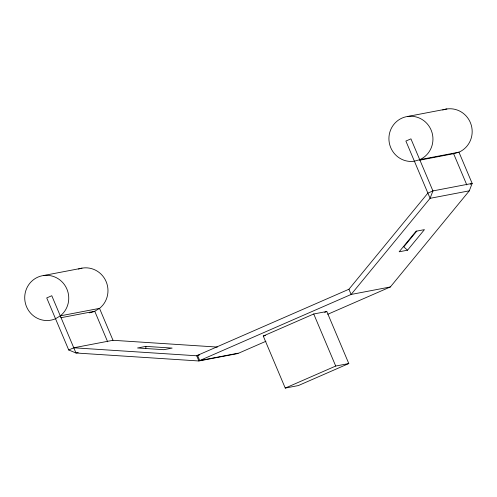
<?xml version="1.0" encoding="UTF-8"?>
<svg xmlns="http://www.w3.org/2000/svg" width="497" height="497" viewBox="0 0 497 497"><rect width="100%" height="100%" fill="white"/><g stroke="black" fill="none" stroke-linecap="round" stroke-linejoin="round"><path stroke-width="0.75" d="M145.789 348.54L145.901 346.378L172.186 348.086L163.799 349.689L137.514 347.981L145.901 346.378M327.796 314.266L390.35 286.955L469.305 190.829L472.15 183.418L458.955 152.181A22.632 21.998 79.2 0 0 470.622 123.231A22.632 21.998 79.2 0 0 442.697 110.005M265.951 341.265L238.939 353.056L199.713 360.555L197.514 355.349L348.925 289.248L427.874 193.116L432.924 190.916L472.15 183.418L470.255 184.244M416.79 231.055L403.769 246.91L407.546 250.19L424.426 229.639L416.039 231.242L399.159 251.793L407.546 250.19M238.125 353.485L198.899 360.977L75.966 352.988L51.781 295.727L46.73 297.933L68.723 349.987L73.767 347.788L112.993 340.29L217.369 347.074M199.713 360.555L351.124 294.454L390.35 286.955M263.261 336.022L313.731 313.986L326.802 311.489L348.795 363.549L298.324 385.579L285.247 388.082L263.261 336.022L265.435 335.605M324.671 312.42L326.802 311.489M285.247 388.082L335.717 366.047L348.795 363.549M419.729 159.68L414.206 161.252A22.632 21.998 79.2 0 1 389.816 132.221A22.632 21.998 79.2 0 1 425.513 122.069A22.632 21.998 79.2 0 1 419.729 159.68L458.955 152.181L453.432 153.753M407.664 116.46L446.89 108.967M419.673 160.189L453.618 153.703L466.801 184.915M469.305 190.829L430.073 198.322L351.124 294.454L348.925 289.248M43.463 275.537L82.688 268.038A22.632 21.998 79.2 0 1 106.147 281.619A22.632 21.998 79.2 0 1 99.68 308.264L94.753 311.259A22.632 21.998 79.2 0 1 89.23 312.83M60.286 315.862L99.512 308.37L112.993 340.29M60.808 317.745L94.753 311.259L107.65 341.781M78.234 352.559L75.966 352.988L68.723 349.987M197.514 355.349L199.595 354.951M73.767 347.788L196.7 355.777L198.21 355.485M313.731 313.986L335.717 366.047M196.7 355.777L198.899 360.977M78.495 269.082A22.632 21.998 79.2 0 1 81.98 268.15M432.924 190.916L430.073 198.322L405.887 141.061L410.932 138.856L432.924 190.916M60.454 315.763L55.527 318.751A22.632 21.998 79.2 0 1 24.72 297.119A22.632 21.998 79.2 0 1 56.54 277.792A22.632 21.998 79.2 0 1 60.454 315.763"/></g></svg>
